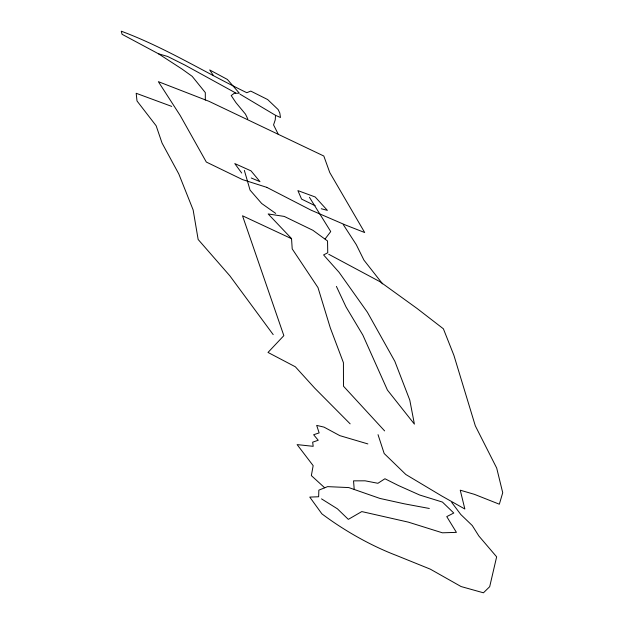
<?xml version="1.0" encoding="UTF-8"?>
<svg xmlns="http://www.w3.org/2000/svg" width="624" height="624" viewBox="0 0 624 624"><rect width="100%" height="100%" fill="white"/><g stroke="black" fill="none" stroke-linecap="round" stroke-linejoin="round"><path stroke-width="0.94" d="M205.304 100.097L205.319 92.586L192.169 76.323L181.974 69.022L158.519 53.812L122.062 34.289L121.274 31.2C165.103 47.486 204.851 72.431 246.792 92.703L250.77 91.096L267.634 99.536L278.156 109.567L279.809 113.03L280.472 117.499L275.512 115.323L240.014 94.169M275.512 115.323L275.254 119.824L273.562 124.894L278.101 133.949M325.104 238.945L330.728 231.566L309.442 197.293M429.328 508.474L404.282 503.81L379.954 498.443L348.777 487.578L327.592 486.634L318.841 490.152L318.646 496.759L309.769 497.094L321.898 513.856A115.019 39.944 31.1 0 0 396.256 555.383L430.318 569.158L461.089 586.552L483.444 592.8L489.692 586.693L496.642 556.834L478.865 536.008L472.267 525.541L460.777 514.488L451.721 502.421M367.864 443.921L339.815 435.638L324.012 427.12L316.688 425.396L319.145 432.892L313.63 434.741L318.232 440.263L312.655 442.174L313.193 446.316L297.118 444.608L313.162 465.652L311.353 475.597L324.691 487.796M321.282 208.751L327.405 210.382L315.175 196.973L297.898 190.609L301.571 199.087L315.19 205.733M158.519 53.812L167.638 56.456L185.11 65.185L235.677 92.96M171.701 106.392L136.188 93.28L137.007 100.971L156.156 125.783L162.045 143.036L178.799 173.948L193.136 209.914L198.151 239.483L229.858 275.831L273.195 334.628M251.246 177.988L259.966 181.646L251.027 170.875L234.764 163.566L241.699 173.035M291.556 238.696L242.51 215.787L283.85 335.642L268.008 352.435L295.347 366.787L314.761 388.183L350.15 423.852M328.731 254.272L380.016 281.72L416.996 308.42L443.391 328.809L453.921 355.391L475.309 425.818L496.696 468.086L502.726 492.734L499.34 504.208L474.451 494.356L460.247 490.199L464.857 509.02L441.675 495.94L405.826 474.497L384.189 453.531L378.027 434.655M321.524 498.872L337.428 508.825L348.325 519.371L361.787 511.579L408.377 522.148L442.369 532.802L456.417 532.373L446.761 516.61L453.781 513.022L442.432 502.07L419.679 495.019L398.362 485.495L384.938 478.756L377.91 483.288L365.102 480.815L353.535 480.862L354.221 489.473M275.691 213.408L261.69 203.502L250.06 190.117L244.351 170.391M384.61 430.895L343.481 386.201L343.426 362.677L330.307 327.912L317.99 287.609L292.211 248.898L291.533 238.555L268.164 213.946L284.263 216.427L312.905 230.303L327.545 240.989L327.748 252.782L323.583 254.92L339.074 272.321L367.388 312.218L394.82 361.288L409.781 400.078L414.398 424.109L387.434 390.086L362.872 335.119L346 306.883L336.398 286.4M382.574 283.858L363.932 260.114L356.273 244.639L343.239 224.546M213.478 75.652L209.703 69.958L227.362 79.427L239.335 93.187L234.172 93.343L231.208 95.566L235.966 102.664L245.505 114.169L247.767 118.903M266.799 187.356L242.479 179.595L206.318 162.045L180.219 115.526L158.348 81.658L208.954 101.299L323.817 156.023L329.776 172.567L364.697 232.541L345.579 225.046L311.064 210.163L266.799 187.356"/></g></svg>
